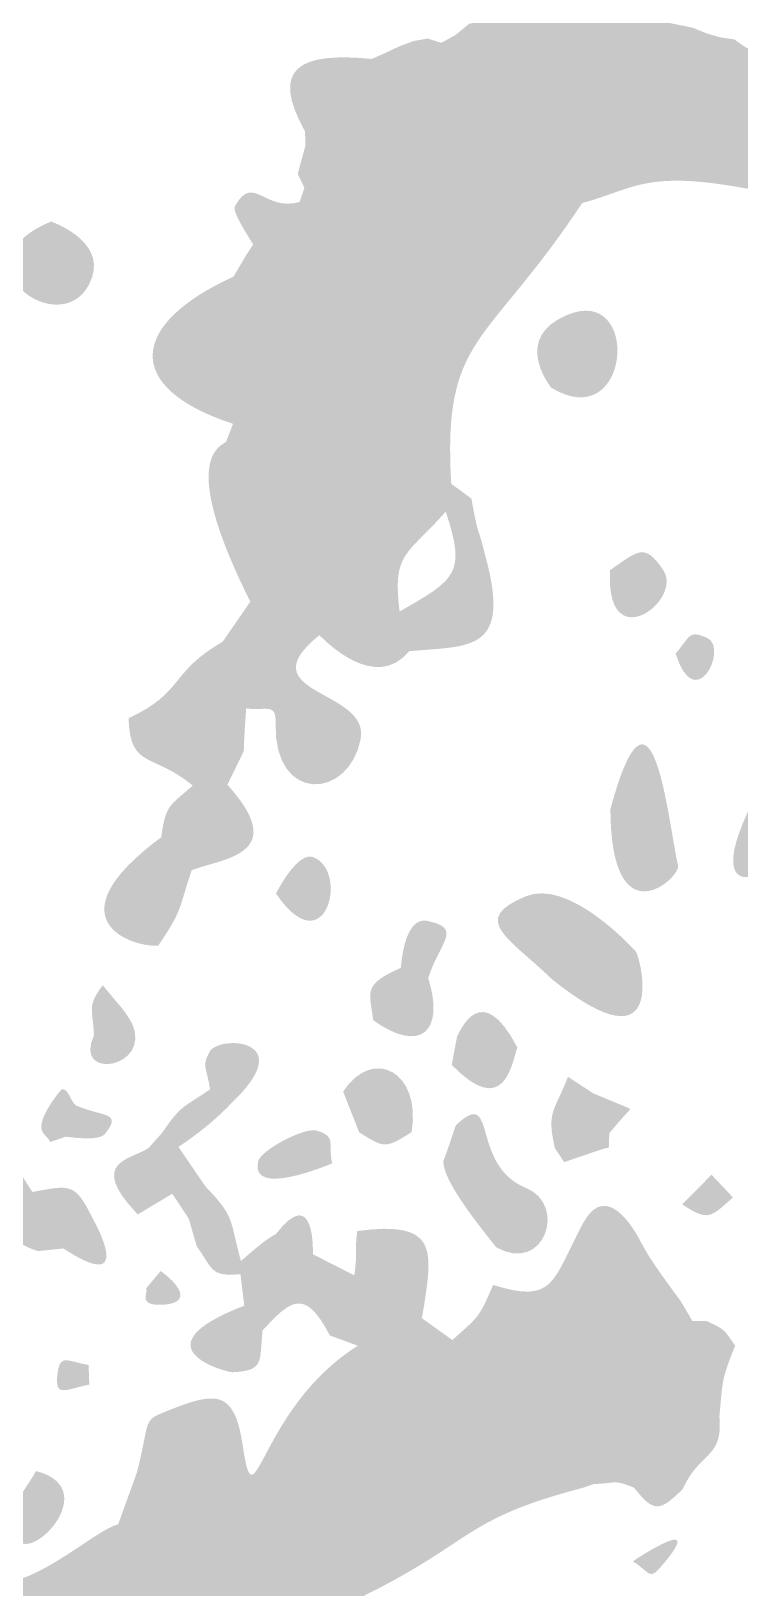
# Model space of a CAD drawing. Header units: millimetres. Extents: x 1296 to 1509, y 27 to 134.
# Drawn here: x 1486.34 to 1494.7, y 91.81 to 110.17 of the extents above; entities that cross this region are included whole.
import ezdxf

# ---------------------------------------------------------------- set-up
doc = ezdxf.new("R2010")
doc.units = ezdxf.units.MM

msp = doc.modelspace()

# ---------------------------------------------------------------- hatches: boundary and pattern name
at = {"true_color": 0x080808, "transparency": 33554687}
h = msp.add_hatch(color=18, dxfattribs=at)
edge = h.paths.add_edge_path(flags=0)
edge.add_spline(control_points=[(1491.026, 109.14), (1491.026, 109.14), (1490.602, 108.548), (1490.602, 108.548), (1490.138, 107.902), (1490.644, 107.455), (1489.863, 107.319), (1489.281, 107.219), (1489.297, 107.377), (1488.725, 107.277), (1488.725, 107.277), (1488.874, 107.53), (1488.874, 107.53), (1488.874, 107.53), (1488.957, 107.657), (1488.957, 107.657), (1488.708, 108.051), (1488.728, 108.085), (1488.749, 108.12), (1488.964, 108.49), (1489.087, 108.042), (1489.504, 108.157), (1489.504, 108.157), (1489.561, 108.323), (1489.561, 108.323), (1489.561, 108.323), (1489.483, 108.49), (1489.483, 108.49), (1489.483, 108.49), (1489.573, 108.823), (1489.573, 108.823), (1489.573, 108.823), (1489.569, 108.989), (1489.569, 108.989), (1489.151, 109.737), (1489.498, 109.93), (1490.355, 109.845), (1490.355, 109.845), (1490.519, 109.917), (1490.519, 109.917), (1490.519, 109.917), (1490.684, 109.995), (1490.684, 109.995), (1490.684, 109.995), (1490.848, 110.056), (1490.848, 110.056), (1490.848, 110.056), (1491.013, 110.086), (1491.013, 110.086), (1491.013, 110.086), (1491.177, 110.035), (1491.177, 110.035), (1491.177, 110.035), (1491.342, 110.126), (1491.342, 110.126), (1491.342, 110.126), (1491.506, 110.261), (1491.506, 110.261), (1491.506, 110.261), (1491.671, 110.287), (1491.671, 110.287), (1491.671, 110.287), (1491.835, 110.315), (1491.835, 110.315), (1491.835, 110.315), (1492, 110.345), (1492, 110.345), (1492, 110.345), (1492.164, 110.376), (1492.164, 110.376), (1492.164, 110.376), (1492.329, 110.381), (1492.329, 110.381), (1492.329, 110.381), (1492.987, 110.381), (1492.987, 110.381), (1492.987, 110.381), (1493.151, 110.389), (1493.151, 110.389), (1493.151, 110.389), (1493.316, 110.402), (1493.316, 110.402), (1493.316, 110.402), (1493.481, 110.386), (1493.481, 110.386), (1493.481, 110.386), (1493.645, 110.326), (1493.645, 110.326), (1493.645, 110.326), (1493.81, 110.28), (1493.81, 110.28), (1493.81, 110.28), (1493.974, 110.248), (1493.974, 110.248), (1493.974, 110.248), (1494.139, 110.214), (1494.139, 110.214), (1494.139, 110.214), (1494.303, 110.148), (1494.303, 110.148), (1494.303, 110.148), (1494.468, 110.099), (1494.468, 110.099), (1494.468, 110.099), (1494.632, 110.076), (1494.632, 110.076), (1494.632, 110.076), (1494.755, 109.989), (1494.755, 109.989), (1494.755, 109.989), (1494.961, 109.882), (1494.961, 109.882), (1494.961, 109.882), (1495.126, 109.787), (1495.126, 109.787), (1495.126, 109.787), (1495.29, 109.735), (1495.29, 109.735), (1495.29, 109.735), (1495.455, 109.693), (1495.455, 109.693), (1495.455, 109.693), (1495.619, 109.599), (1495.619, 109.599), (1495.619, 109.599), (1495.727, 109.489), (1495.727, 109.489), (1495.727, 109.489), (1495.948, 109.348), (1495.948, 109.348), (1495.948, 109.348), (1496.113, 109.278), (1496.113, 109.278), (1496.113, 109.278), (1496.268, 109.156), (1496.268, 109.156), (1496.268, 109.156), (1496.442, 109.076), (1496.442, 109.076), (1496.442, 109.076), (1496.544, 108.989), (1496.544, 108.989), (1496.544, 108.989), (1496.771, 108.828), (1496.771, 108.828), (1496.771, 108.828), (1496.935, 108.662), (1496.935, 108.662), (1496.935, 108.662), (1496.89, 108.426), (1496.89, 108.426), (1494.715, 108.989), (1494.722, 110.047), (1491.675, 109.806), (1491.615, 109.802), (1491.696, 109.65), (1491.013, 109.451), (1490.989, 109.444), (1491.013, 109.451), (1491.026, 109.14)], knot_values=[0, 0, 0, 0, 1, 1, 1, 2, 2, 2, 3, 3, 3, 4, 4, 4, 5, 5, 5, 6, 6, 6, 7, 7, 7, 8, 8, 8, 9, 9, 9, 10, 10, 10, 11, 11, 11, 12, 12, 12, 13, 13, 13, 14, 14, 14, 15, 15, 15, 16, 16, 16, 17, 17, 17, 18, 18, 18, 19, 19, 19, 20, 20, 20, 21, 21, 21, 22, 22, 22, 23, 23, 23, 24, 24, 24, 25, 25, 25, 26, 26, 26, 27, 27, 27, 28, 28, 28, 29, 29, 29, 30, 30, 30, 31, 31, 31, 32, 32, 32, 33, 33, 33, 34, 34, 34, 35, 35, 35, 36, 36, 36, 37, 37, 37, 38, 38, 38, 39, 39, 39, 40, 40, 40, 41, 41, 41, 42, 42, 42, 43, 43, 43, 44, 44, 44, 45, 45, 45, 46, 46, 46, 47, 47, 47, 48, 48, 48, 49, 49, 49, 50, 50, 50, 51, 51, 51, 52, 52, 52, 53, 53, 53, 53], degree=3, periodic=1)
h = msp.add_hatch(color=18, dxfattribs=at)
edge = h.paths.add_edge_path(flags=0)
edge.add_spline(control_points=[(1491.026, 109.14), (1491.013, 109.451), (1490.989, 109.444), (1491.013, 109.451), (1491.696, 109.65), (1491.615, 109.802), (1491.675, 109.806), (1494.722, 110.047), (1494.715, 108.989), (1496.89, 108.426), (1496.89, 108.426), (1497.393, 107.956), (1497.393, 107.956), (1497.432, 107.657), (1497.646, 107.462), (1497.681, 107.43), (1497.751, 107.277), (1497.75, 107.314), (1497.806, 107.158), (1497.841, 107.059), (1498.949, 107.374), (1498.262, 106.645), (1497.47, 106.666), (1497.389, 106.352), (1496.797, 106.859), (1496.797, 106.859), (1496.271, 107.078), (1496.271, 107.078), (1496.53, 107.37), (1496.452, 107.382), (1496.356, 107.743), (1496.593, 107.947), (1496.663, 107.991), (1496.442, 108.227), (1496.442, 108.227), (1496.277, 108.286), (1496.277, 108.286), (1495.996, 108.069), (1496.024, 108.028), (1495.656, 108.046), (1495.656, 108.046), (1495.102, 108.25), (1495.102, 108.25), (1493.6, 108.578), (1493.501, 108.323), (1492.838, 108.145), (1492.838, 108.145), (1492.648, 108.323), (1492.648, 108.323), (1492.648, 108.323), (1492.73, 108.49), (1492.73, 108.49), (1494.068, 109.136), (1492.309, 109.538), (1491.026, 109.14)], knot_values=[0, 0, 0, 0, 1, 1, 1, 2, 2, 2, 3, 3, 3, 4, 4, 4, 5, 5, 5, 6, 6, 6, 7, 7, 7, 8, 8, 8, 9, 9, 9, 10, 10, 10, 11, 11, 11, 12, 12, 12, 13, 13, 13, 14, 14, 14, 15, 15, 15, 16, 16, 16, 17, 17, 17, 18, 18, 18, 18], degree=3, periodic=1)
h = msp.add_hatch(color=18, dxfattribs=at)
edge = h.paths.add_edge_path(flags=0)
edge.add_spline(control_points=[(1491.026, 109.14), (1492.309, 109.538), (1494.068, 109.136), (1492.73, 108.49), (1492.73, 108.49), (1492.648, 108.323), (1492.648, 108.323), (1492.648, 108.323), (1492.838, 108.145), (1492.838, 108.145), (1491.705, 106.432), (1491.191, 106.597), (1491.293, 104.833), (1491.293, 104.833), (1491.229, 104.505), (1491.229, 104.505), (1490.77, 103.984), (1490.597, 104.03), (1490.684, 103.327), (1490.684, 103.327), (1490.798, 102.859), (1490.798, 102.859), (1490.396, 102.369), (1489.799, 102.986), (1489.739, 103.048), (1489.739, 103.048), (1489.549, 103.826), (1489.549, 103.826), (1489.478, 104.742), (1489.303, 104.824), (1489.936, 105.498), (1490.059, 105.674), (1490.039, 105.662), (1490.164, 105.823), (1490.975, 106.865), (1489.712, 105.6), (1488.719, 105.541), (1487.424, 105.964), (1487.485, 106.712), (1488.725, 107.277), (1489.297, 107.377), (1489.281, 107.219), (1489.863, 107.319), (1490.644, 107.455), (1490.138, 107.902), (1490.602, 108.548), (1490.602, 108.548), (1491.026, 109.14), (1491.026, 109.14)], knot_values=[0, 0, 0, 0, 1, 1, 1, 2, 2, 2, 3, 3, 3, 4, 4, 4, 5, 5, 5, 6, 6, 6, 7, 7, 7, 8, 8, 8, 9, 9, 9, 10, 10, 10, 11, 11, 11, 12, 12, 12, 13, 13, 13, 14, 14, 14, 15, 15, 15, 16, 16, 16, 16], degree=3, periodic=1)
h = msp.add_hatch(color=18, dxfattribs=at)
edge = h.paths.add_edge_path(flags=0)
edge.add_spline(control_points=[(1486.573, 107.927), (1486.637, 107.903), (1487.274, 107.664), (1487.019, 107.181), (1486.666, 106.509), (1485.404, 107.449), (1486.573, 107.927)], knot_values=[0, 0, 0, 0, 1, 1, 1, 2, 2, 2, 2], degree=3, periodic=1)
h = msp.add_hatch(color=18, dxfattribs=at)
edge = h.paths.add_edge_path(flags=0)
edge.add_spline(control_points=[(1492.472, 105.968), (1492.43, 106.024), (1492.03, 106.559), (1492.658, 106.824), (1493.541, 107.196), (1493.413, 105.389), (1492.472, 105.968)], knot_values=[0, 0, 0, 0, 1, 1, 1, 2, 2, 2, 2], degree=3, periodic=1)
h = msp.add_hatch(color=18, dxfattribs=at)
edge = h.paths.add_edge_path(flags=0)
edge.add_spline(control_points=[(1488.719, 105.541), (1489.712, 105.6), (1490.975, 106.865), (1490.164, 105.823), (1490.039, 105.662), (1490.059, 105.674), (1489.936, 105.498), (1489.303, 104.824), (1489.478, 104.742), (1489.549, 103.826), (1489.449, 103.747), (1489.456, 103.76), (1488.923, 103.443), (1488.127, 105.033), (1488.505, 105.25), (1488.636, 105.326), (1488.636, 105.326), (1488.719, 105.541), (1488.719, 105.541)], knot_values=[0, 0, 0, 0, 1, 1, 1, 2, 2, 2, 3, 3, 3, 4, 4, 4, 5, 5, 5, 6, 6, 6, 6], degree=3, periodic=1)
h = msp.add_hatch(color=18, dxfattribs=at)
edge = h.paths.add_edge_path(flags=0)
edge.add_spline(control_points=[(1491.293, 104.833), (1491.293, 104.833), (1491.531, 104.66), (1491.531, 104.66), (1491.531, 104.66), (1491.562, 104.493), (1491.562, 104.493), (1491.562, 104.493), (1491.597, 104.326), (1491.597, 104.326), (1491.597, 104.326), (1491.65, 104.16), (1491.65, 104.16), (1491.65, 104.16), (1491.693, 103.993), (1491.693, 103.993), (1492.011, 102.842), (1491.516, 102.923), (1490.798, 102.859), (1490.798, 102.859), (1490.684, 103.327), (1490.684, 103.327), (1491.356, 103.711), (1491.468, 103.777), (1491.229, 104.505), (1491.229, 104.505), (1491.293, 104.833), (1491.293, 104.833)], knot_values=[0, 0, 0, 0, 1, 1, 1, 2, 2, 2, 3, 3, 3, 4, 4, 4, 5, 5, 5, 6, 6, 6, 7, 7, 7, 8, 8, 8, 9, 9, 9, 9], degree=3, periodic=1)
h = msp.add_hatch(color=18, dxfattribs=at)
edge = h.paths.add_edge_path(flags=0)
edge.add_spline(control_points=[(1493.168, 103.816), (1493.495, 104.039), (1493.572, 104.146), (1493.793, 103.818), (1494.038, 103.454), (1493.103, 102.768), (1493.168, 103.816)], knot_values=[0, 0, 0, 0, 1, 1, 1, 2, 2, 2, 2], degree=3, periodic=1)
h = msp.add_hatch(color=18, dxfattribs=at)
edge = h.paths.add_edge_path(flags=0)
edge.add_spline(control_points=[(1489.549, 103.826), (1489.549, 103.826), (1489.739, 103.048), (1489.739, 103.048), (1488.867, 102.347), (1490.339, 102.412), (1490.225, 101.821), (1490.086, 101.105), (1489.2, 101.06), (1489.222, 101.999), (1489.228, 102.253), (1489.129, 102.154), (1488.874, 102.183), (1488.874, 102.183), (1488.739, 102.171), (1488.739, 102.171), (1488.729, 102.235), (1488.658, 102.667), (1488.598, 102.972), (1488.598, 102.972), (1488.923, 103.443), (1488.923, 103.443), (1489.456, 103.76), (1489.449, 103.747), (1489.549, 103.826)], knot_values=[0, 0, 0, 0, 1, 1, 1, 2, 2, 2, 3, 3, 3, 4, 4, 4, 5, 5, 5, 6, 6, 6, 7, 7, 7, 8, 8, 8, 8], degree=3, periodic=1)
h = msp.add_hatch(color=18, dxfattribs=at)
edge = h.paths.add_edge_path(flags=0)
edge.add_spline(control_points=[(1493.94, 102.831), (1494.111, 103.024), (1494.089, 103.118), (1494.314, 103.014), (1494.568, 102.896), (1494.172, 102.086), (1493.94, 102.831)], knot_values=[0, 0, 0, 0, 1, 1, 1, 2, 2, 2, 2], degree=3, periodic=1)
h = msp.add_hatch(color=18, dxfattribs=at)
edge = h.paths.add_edge_path(flags=0)
edge.add_spline(control_points=[(1488.598, 102.972), (1488.658, 102.667), (1488.729, 102.235), (1488.739, 102.171), (1488.739, 102.171), (1488.538, 102.014), (1488.538, 102.014), (1488.239, 101.725), (1488.358, 101.697), (1488.39, 101.295), (1488.39, 101.295), (1488.244, 101.274), (1488.244, 101.274), (1487.773, 101.664), (1487.504, 101.466), (1487.487, 102.067), (1488.153, 102.381), (1487.96, 102.6), (1488.598, 102.972)], knot_values=[0, 0, 0, 0, 1, 1, 1, 2, 2, 2, 3, 3, 3, 4, 4, 4, 5, 5, 5, 6, 6, 6, 6], degree=3, periodic=1)
h = msp.add_hatch(color=18, dxfattribs=at)
edge = h.paths.add_edge_path(flags=0)
edge.add_spline(control_points=[(1493.171, 100.996), (1493.669, 102.837), (1493.851, 100.837), (1493.969, 100.329), (1494.002, 100.189), (1493.178, 99.438), (1493.171, 100.996)], knot_values=[0, 0, 0, 0, 1, 1, 1, 2, 2, 2, 2], degree=3, periodic=1)
h = msp.add_hatch(color=18, dxfattribs=at)
edge = h.paths.add_edge_path(flags=0)
edge.add_spline(control_points=[(1488.739, 102.171), (1488.739, 102.171), (1488.874, 102.183), (1488.874, 102.183), (1488.84, 101.709), (1488.852, 101.713), (1488.843, 101.673), (1488.843, 101.673), (1488.538, 102.014), (1488.538, 102.014), (1488.538, 102.014), (1488.739, 102.171), (1488.739, 102.171)], knot_values=[0, 0, 0, 0, 1, 1, 1, 2, 2, 2, 3, 3, 3, 4, 4, 4, 4], degree=3, periodic=1)
h = msp.add_hatch(color=18, dxfattribs=at)
edge = h.paths.add_edge_path(flags=0)
edge.add_spline(control_points=[(1488.538, 102.014), (1488.538, 102.014), (1488.843, 101.673), (1488.843, 101.673), (1488.843, 101.673), (1488.653, 101.283), (1488.653, 101.283), (1488.653, 101.283), (1488.39, 101.295), (1488.39, 101.295), (1488.358, 101.697), (1488.239, 101.725), (1488.538, 102.014)], knot_values=[0, 0, 0, 0, 1, 1, 1, 2, 2, 2, 3, 3, 3, 4, 4, 4, 4], degree=3, periodic=1)
h = msp.add_hatch(color=18, dxfattribs=at)
edge = h.paths.add_edge_path(flags=0)
edge.add_spline(control_points=[(1495.828, 101.981), (1495.61, 101.708), (1495.62, 101.647), (1495.52, 101.684), (1494.525, 102.06), (1495.794, 101.983), (1495.828, 101.981)], knot_values=[0, 0, 0, 0, 1, 1, 1, 2, 2, 2, 2], degree=3, periodic=1)
h = msp.add_hatch(color=18, dxfattribs=at)
edge = h.paths.add_edge_path(flags=0)
edge.add_spline(control_points=[(1485.73, 101.622), (1486.466, 100.775), (1485.426, 100.899), (1485.301, 101.178), (1485.109, 101.606), (1485.681, 101.62), (1485.73, 101.622)], knot_values=[0, 0, 0, 0, 1, 1, 1, 2, 2, 2, 2], degree=3, periodic=1)
h = msp.add_hatch(color=18, dxfattribs=at)
edge = h.paths.add_edge_path(flags=0)
edge.add_spline(control_points=[(1488.244, 101.274), (1488.244, 101.274), (1488.39, 101.295), (1488.39, 101.295), (1488.39, 101.295), (1488.653, 101.283), (1488.653, 101.283), (1489.422, 100.436), (1488.546, 100.411), (1488.231, 100.273), (1487.984, 100.422), (1488.005, 100.408), (1487.872, 100.664), (1487.927, 101.047), (1487.956, 101.019), (1488.244, 101.274)], knot_values=[0, 0, 0, 0, 1, 1, 1, 2, 2, 2, 3, 3, 3, 4, 4, 4, 5, 5, 5, 5], degree=3, periodic=1)
h = msp.add_hatch(color=18, dxfattribs=at)
edge = h.paths.add_edge_path(flags=0)
edge.add_spline(control_points=[(1495.374, 101.098), (1495.399, 101.037), (1495.946, 100.48), (1494.81, 100.197), (1494.748, 100.182), (1494.415, 100.161), (1494.807, 100.996), (1495.057, 100.726), (1495.09, 100.869), (1495.374, 101.098)], knot_values=[0, 0, 0, 0, 1, 1, 1, 2, 2, 2, 3, 3, 3, 3], degree=3, periodic=1)
h = msp.add_hatch(color=18, dxfattribs=at)
edge = h.paths.add_edge_path(flags=0)
edge.add_spline(control_points=[(1487.872, 100.664), (1488.005, 100.408), (1487.984, 100.422), (1488.231, 100.273), (1488.073, 99.805), (1488.127, 99.812), (1487.837, 99.385), (1487.529, 99.363), (1486.555, 99.69), (1487.872, 100.664)], knot_values=[0, 0, 0, 0, 1, 1, 1, 2, 2, 2, 3, 3, 3, 3], degree=3, periodic=1)
h = msp.add_hatch(color=18, dxfattribs=at)
edge = h.paths.add_edge_path(flags=0)
edge.add_spline(control_points=[(1489.226, 100), (1489.249, 100.043), (1489.483, 100.498), (1489.666, 100.429), (1490.093, 100.267), (1489.811, 99.14), (1489.226, 100)], knot_values=[0, 0, 0, 0, 1, 1, 1, 2, 2, 2, 2], degree=3, periodic=1)
h = msp.add_hatch(color=18, dxfattribs=at)
edge = h.paths.add_edge_path(flags=0)
edge.add_spline(control_points=[(1492.484, 98.987), (1491.968, 99.485), (1491.51, 99.691), (1492.172, 99.967), (1492.671, 100.174), (1493.389, 99.405), (1493.468, 99.32), (1493.525, 99.259), (1493.88, 97.869), (1492.484, 98.987)], knot_values=[0, 0, 0, 0, 1, 1, 1, 2, 2, 2, 3, 3, 3, 3], degree=3, periodic=1)
h = msp.add_hatch(color=18, dxfattribs=at)
edge = h.paths.add_edge_path(flags=0)
edge.add_spline(control_points=[(1490.698, 99.123), (1490.754, 99.731), (1490.967, 99.686), (1491.016, 99.676), (1491.433, 99.588), (1491.158, 99.43), (1491.022, 99.004), (1491.022, 99.004), (1490.698, 99.123), (1490.698, 99.123)], knot_values=[0, 0, 0, 0, 1, 1, 1, 2, 2, 2, 3, 3, 3, 3], degree=3, periodic=1)
h = msp.add_hatch(color=18, dxfattribs=at)
edge = h.paths.add_edge_path(flags=0)
edge.add_spline(control_points=[(1490.698, 99.123), (1490.698, 99.123), (1491.022, 99.004), (1491.022, 99.004), (1491.223, 98.355), (1490.921, 98.114), (1490.373, 98.505), (1490.337, 98.828), (1490.231, 98.919), (1490.698, 99.123)], knot_values=[0, 0, 0, 0, 1, 1, 1, 2, 2, 2, 3, 3, 3, 3], degree=3, periodic=1)
h = msp.add_hatch(color=18, dxfattribs=at)
edge = h.paths.add_edge_path(flags=0)
edge.add_spline(control_points=[(1491.363, 98.317), (1491.4, 98.376), (1491.647, 99.003), (1492.073, 98.185), (1492.003, 97.966), (1491.911, 97.348), (1491.299, 97.979), (1491.299, 97.979), (1491.363, 98.317), (1491.363, 98.317)], knot_values=[0, 0, 0, 0, 1, 1, 1, 2, 2, 2, 3, 3, 3, 3], degree=3, periodic=1)
h = msp.add_hatch(color=18, dxfattribs=at)
edge = h.paths.add_edge_path(flags=0)
edge.add_spline(control_points=[(1487.182, 98.918), (1487.433, 98.613), (1487.423, 98.646), (1487.528, 98.469), (1487.269, 98.415), (1487.289, 98.459), (1487.078, 98.325), (1487.069, 98.644), (1486.988, 98.657), (1487.182, 98.918)], knot_values=[0, 0, 0, 0, 1, 1, 1, 2, 2, 2, 3, 3, 3, 3], degree=3, periodic=1)
h = msp.add_hatch(color=18, dxfattribs=at)
edge = h.paths.add_edge_path(flags=0)
edge.add_spline(control_points=[(1487.528, 98.469), (1487.768, 97.938), (1486.827, 97.785), (1487.078, 98.325), (1487.289, 98.459), (1487.269, 98.415), (1487.528, 98.469)], knot_values=[0, 0, 0, 0, 1, 1, 1, 2, 2, 2, 2], degree=3, periodic=1)
h = msp.add_hatch(color=18, dxfattribs=at)
edge = h.paths.add_edge_path(flags=0)
edge.add_spline(control_points=[(1488.449, 97.69), (1488.406, 97.964), (1488.345, 97.961), (1488.445, 98.136), (1488.554, 98.329), (1489.51, 98.297), (1488.707, 97.534), (1488.707, 97.534), (1488.449, 97.69), (1488.449, 97.69)], knot_values=[0, 0, 0, 0, 1, 1, 1, 2, 2, 2, 3, 3, 3, 3], degree=3, periodic=1)
h = msp.add_hatch(color=18, dxfattribs=at)
edge = h.paths.add_edge_path(flags=0)
edge.add_spline(control_points=[(1490.018, 97.665), (1490.378, 98.206), (1490.945, 97.887), (1490.826, 97.186), (1490.512, 96.985), (1490.501, 97.001), (1490.207, 97.183), (1490.207, 97.183), (1490.018, 97.665), (1490.018, 97.665)], knot_values=[0, 0, 0, 0, 1, 1, 1, 2, 2, 2, 3, 3, 3, 3], degree=3, periodic=1)
h = msp.add_hatch(color=18, dxfattribs=at)
edge = h.paths.add_edge_path(flags=0)
edge.add_spline(control_points=[(1486.902, 97.486), (1486.735, 97.162), (1486.764, 97.154), (1486.744, 97.131), (1486.744, 97.131), (1486.563, 97.069), (1486.563, 97.069), (1486.541, 97.119), (1486.488, 97.15), (1486.466, 97.201), (1486.405, 97.344), (1486.691, 97.695), (1486.705, 97.694), (1486.799, 97.686), (1486.807, 97.494), (1486.902, 97.486)], knot_values=[0, 0, 0, 0, 1, 1, 1, 2, 2, 2, 3, 3, 3, 4, 4, 4, 5, 5, 5, 5], degree=3, periodic=1)
h = msp.add_hatch(color=18, dxfattribs=at)
edge = h.paths.add_edge_path(flags=0)
edge.add_spline(control_points=[(1491.199, 96.837), (1491.347, 97.244), (1491.332, 97.252), (1491.359, 97.277), (1491.843, 97.724), (1491.514, 96.794), (1492.176, 96.527), (1492.665, 96.329), (1492.395, 95.507), (1491.826, 95.826), (1491.23, 96.559), (1491.21, 96.743), (1491.199, 96.837)], knot_values=[0, 0, 0, 0, 1, 1, 1, 2, 2, 2, 3, 3, 3, 4, 4, 4, 4], degree=3, periodic=1)
h = msp.add_hatch(color=18, dxfattribs=at)
edge = h.paths.add_edge_path(flags=0)
edge.add_spline(control_points=[(1492.67, 97.838), (1492.67, 97.838), (1492.969, 97.643), (1492.969, 97.643), (1493.114, 97.422), (1493.131, 97.444), (1493.158, 97.172), (1493.158, 97.172), (1493.152, 97), (1493.152, 97), (1493.094, 96.996), (1493.098, 96.991), (1492.626, 96.832), (1492.626, 96.832), (1492.515, 96.999), (1492.515, 96.999), (1492.417, 97.439), (1492.509, 97.418), (1492.67, 97.838)], knot_values=[0, 0, 0, 0, 1, 1, 1, 2, 2, 2, 3, 3, 3, 4, 4, 4, 5, 5, 5, 6, 6, 6, 6], degree=3, periodic=1)
h = msp.add_hatch(color=18, dxfattribs=at)
edge = h.paths.add_edge_path(flags=0)
edge.add_spline(control_points=[(1488.449, 97.69), (1488.449, 97.69), (1488.707, 97.534), (1488.707, 97.534), (1488.425, 97.236), (1488.13, 97.048), (1488.075, 97.012), (1488.075, 97.012), (1487.882, 97.176), (1487.882, 97.176), (1488.107, 97.507), (1488.123, 97.468), (1488.449, 97.69)], knot_values=[0, 0, 0, 0, 1, 1, 1, 2, 2, 2, 3, 3, 3, 4, 4, 4, 4], degree=3, periodic=1)
h = msp.add_hatch(color=18, dxfattribs=at)
edge = h.paths.add_edge_path(flags=0)
edge.add_spline(control_points=[(1492.969, 97.643), (1492.969, 97.643), (1493.399, 97.464), (1493.399, 97.464), (1493.404, 97.434), (1493.399, 97.464), (1493.158, 97.172), (1493.131, 97.444), (1493.114, 97.422), (1492.969, 97.643)], knot_values=[0, 0, 0, 0, 1, 1, 1, 2, 2, 2, 3, 3, 3, 3], degree=3, periodic=1)
h = msp.add_hatch(color=18, dxfattribs=at)
edge = h.paths.add_edge_path(flags=0)
edge.add_spline(control_points=[(1486.902, 97.486), (1487.195, 97.367), (1487.408, 97.419), (1487.216, 97.174), (1487.193, 97.143), (1487.143, 97.08), (1486.744, 97.131), (1486.764, 97.154), (1486.735, 97.162), (1486.902, 97.486)], knot_values=[0, 0, 0, 0, 1, 1, 1, 2, 2, 2, 3, 3, 3, 3], degree=3, periodic=1)
h = msp.add_hatch(color=18, dxfattribs=at)
edge = h.paths.add_edge_path(flags=0)
edge.add_spline(control_points=[(1487.882, 97.176), (1487.882, 97.176), (1488.075, 97.012), (1488.075, 97.012), (1488.075, 97.012), (1488.392, 96.547), (1488.392, 96.547), (1488.392, 96.547), (1488.198, 96.162), (1488.198, 96.162), (1488.198, 96.162), (1488.003, 96.459), (1488.003, 96.459), (1487.804, 96.719), (1487.762, 96.677), (1487.723, 96.999), (1487.723, 96.999), (1487.882, 97.176), (1487.882, 97.176)], knot_values=[0, 0, 0, 0, 1, 1, 1, 2, 2, 2, 3, 3, 3, 4, 4, 4, 5, 5, 5, 6, 6, 6, 6], degree=3, periodic=1)
h = msp.add_hatch(color=18, dxfattribs=at)
edge = h.paths.add_edge_path(flags=0)
edge.add_spline(control_points=[(1489.889, 96.817), (1489.824, 96.79), (1488.918, 96.41), (1489.015, 96.839), (1489.046, 96.975), (1489.564, 97.245), (1489.704, 97.204), (1489.946, 97.133), (1489.834, 97.06), (1489.889, 96.817)], knot_values=[0, 0, 0, 0, 1, 1, 1, 2, 2, 2, 3, 3, 3, 3], degree=3, periodic=1)
h = msp.add_hatch(color=18, dxfattribs=at)
edge = h.paths.add_edge_path(flags=0)
edge.add_spline(control_points=[(1487.723, 96.999), (1487.762, 96.677), (1487.804, 96.719), (1488.003, 96.459), (1488.003, 96.459), (1487.595, 96.214), (1487.595, 96.214), (1486.992, 96.848), (1487.522, 96.857), (1487.723, 96.999)], knot_values=[0, 0, 0, 0, 1, 1, 1, 2, 2, 2, 3, 3, 3, 3], degree=3, periodic=1)
h = msp.add_hatch(color=18, dxfattribs=at)
edge = h.paths.add_edge_path(flags=0)
edge.add_spline(control_points=[(1493.546, 95.859), (1493.497, 95.761), (1493.332, 95.764), (1493.283, 95.667), (1493.135, 95.369), (1493.643, 94.684), (1492.83, 92.985), (1491.434, 92.619), (1491.567, 92.363), (1490.277, 91.723), (1490.243, 91.69), (1490.042, 91.489), (1489.895, 91.266), (1488.737, 90.268), (1488.877, 90.133), (1487.654, 89.248), (1487.654, 89.248), (1486.883, 89.064), (1486.883, 89.064), (1486.881, 89.063), (1486.883, 89.064), (1485.895, 88.364), (1485.895, 88.364), (1485.82, 88.144), (1485.82, 88.144), (1485.82, 88.144), (1485.857, 87.719), (1485.857, 87.719), (1485.782, 87.691), (1485.82, 87.655), (1484.934, 87.327), (1484.934, 87.327), (1484.767, 87.39), (1484.767, 87.39), (1484.444, 87.936), (1485.131, 87.78), (1485.296, 88.163), (1485.321, 88.221), (1485.526, 88.584), (1485.546, 88.62), (1485.546, 88.62), (1485.428, 88.768), (1485.428, 88.768), (1484.658, 88.528), (1484.554, 88.47), (1484.483, 88.432), (1484.441, 88.408), (1484.313, 88.338), (1483.919, 88.203), (1483.919, 88.203), (1483.461, 88.074), (1483.461, 88.074), (1482.978, 88.017), (1483.024, 87.968), (1482.608, 87.703), (1481.723, 87.142), (1481.559, 88.034), (1480.634, 87.558), (1479.509, 87.19), (1479.453, 87.485), (1478.332, 87.05), (1478.149, 87.043), (1477.149, 87.005), (1476.133, 86.401), (1476.117, 86.37), (1476.132, 86.39), (1475.878, 86.167), (1475.878, 86.167), (1475.548, 86.176), (1475.548, 86.176), (1475.548, 86.176), (1475.38, 86.331), (1475.38, 86.331), (1475.448, 86.937), (1475.563, 86.867), (1475.867, 87.383), (1475.867, 87.383), (1476.057, 87.476), (1476.057, 87.476), (1476.057, 87.476), (1476.134, 87.719), (1476.134, 87.719), (1476.288, 87.981), (1476.244, 88.016), (1476.541, 88.105), (1477.105, 88.274), (1476.749, 88.87), (1477.315, 88.8), (1477.315, 88.8), (1477.53, 88.178), (1477.53, 88.178), (1477.166, 87.802), (1476.811, 87.72), (1477.204, 87.547), (1477.363, 87.478), (1477.353, 87.551), (1477.851, 87.833), (1478.392, 88.112), (1478.422, 88.031), (1478.831, 88.513), (1479.198, 88.946), (1479.453, 88.216), (1481.103, 89.079), (1481.455, 89.263), (1481.167, 89.94), (1482.787, 89.837), (1483.539, 89.693), (1483.516, 89.853), (1484.1, 90.343), (1484.1, 90.343), (1484.51, 90.776), (1484.51, 90.776), (1484.884, 91.098), (1484.823, 91.13), (1484.821, 91.62), (1485.248, 91.89), (1485.242, 91.924), (1485.75, 91.85), (1486.352, 91.762), (1487.057, 92.479), (1487.365, 92.56), (1487.541, 92.474), (1487.512, 92.311), (1488.052, 92.501), (1488.597, 92.694), (1488.002, 92.757), (1487.585, 93.17), (1487.733, 93.739), (1487.655, 93.778), (1487.873, 93.868), (1488.504, 94.127), (1488.734, 94.178), (1488.836, 93.476), (1488.978, 92.498), (1489.017, 93.925), (1490.191, 94.666), (1490.254, 94.633), (1490.519, 94.494), (1491.013, 94.33), (1491.013, 94.33), (1491.174, 94.676), (1491.174, 94.676), (1491.174, 94.676), (1491.307, 94.733), (1491.307, 94.733), (1491.611, 95.009), (1491.615, 94.98), (1491.788, 95.383), (1492.519, 95.152), (1492.486, 95.434), (1492.847, 96.109), (1493.149, 96.673), (1493.52, 95.913), (1493.546, 95.859)], knot_values=[0, 0, 0, 0, 1, 1, 1, 2, 2, 2, 3, 3, 3, 4, 4, 4, 5, 5, 5, 6, 6, 6, 7, 7, 7, 8, 8, 8, 9, 9, 9, 10, 10, 10, 11, 11, 11, 12, 12, 12, 13, 13, 13, 14, 14, 14, 15, 15, 15, 16, 16, 16, 17, 17, 17, 18, 18, 18, 19, 19, 19, 20, 20, 20, 21, 21, 21, 22, 22, 22, 23, 23, 23, 24, 24, 24, 25, 25, 25, 26, 26, 26, 27, 27, 27, 28, 28, 28, 29, 29, 29, 30, 30, 30, 31, 31, 31, 32, 32, 32, 33, 33, 33, 34, 34, 34, 35, 35, 35, 36, 36, 36, 37, 37, 37, 38, 38, 38, 39, 39, 39, 40, 40, 40, 41, 41, 41, 42, 42, 42, 43, 43, 43, 44, 44, 44, 45, 45, 45, 46, 46, 46, 47, 47, 47, 48, 48, 48, 49, 49, 49, 50, 50, 50, 51, 51, 51, 51], degree=3, periodic=1)
h = msp.add_hatch(color=18, dxfattribs=at)
edge = h.paths.add_edge_path(flags=0)
edge.add_spline(control_points=[(1486.233, 96.665), (1486.233, 96.665), (1486.353, 96.479), (1486.353, 96.479), (1486.353, 96.479), (1486.416, 95.782), (1486.416, 95.782), (1485.978, 95.93), (1486.113, 96.059), (1485.913, 96.49), (1485.913, 96.49), (1486.233, 96.665), (1486.233, 96.665)], knot_values=[0, 0, 0, 0, 1, 1, 1, 2, 2, 2, 3, 3, 3, 4, 4, 4, 4], degree=3, periodic=1)
h = msp.add_hatch(color=18, dxfattribs=at)
edge = h.paths.add_edge_path(flags=0)
edge.add_spline(control_points=[(1494.364, 96.683), (1494.364, 96.683), (1494.617, 96.415), (1494.617, 96.415), (1494.347, 96.175), (1494.325, 96.132), (1494.019, 96.333), (1494.019, 96.333), (1494.364, 96.683), (1494.364, 96.683)], knot_values=[0, 0, 0, 0, 1, 1, 1, 2, 2, 2, 3, 3, 3, 3], degree=3, periodic=1)
h = msp.add_hatch(color=18, dxfattribs=at)
edge = h.paths.add_edge_path(flags=0)
edge.add_spline(control_points=[(1486.353, 96.479), (1486.804, 96.564), (1486.857, 96.587), (1487.064, 96.166), (1486.763, 96.148), (1486.753, 96.121), (1486.718, 95.813), (1486.718, 95.813), (1486.416, 95.782), (1486.416, 95.782), (1486.416, 95.782), (1486.353, 96.479), (1486.353, 96.479)], knot_values=[0, 0, 0, 0, 1, 1, 1, 2, 2, 2, 3, 3, 3, 4, 4, 4, 4], degree=3, periodic=1)
h = msp.add_hatch(color=18, dxfattribs=at)
edge = h.paths.add_edge_path(flags=0)
edge.add_spline(control_points=[(1488.392, 96.547), (1488.751, 96.175), (1488.675, 96.158), (1488.813, 95.664), (1488.813, 95.664), (1488.807, 95.51), (1488.807, 95.51), (1488.453, 95.48), (1488.49, 95.558), (1488.291, 95.84), (1488.291, 95.84), (1488.198, 96.162), (1488.198, 96.162), (1488.198, 96.162), (1488.392, 96.547), (1488.392, 96.547)], knot_values=[0, 0, 0, 0, 1, 1, 1, 2, 2, 2, 3, 3, 3, 4, 4, 4, 5, 5, 5, 5], degree=3, periodic=1)
h = msp.add_hatch(color=18, dxfattribs=at)
edge = h.paths.add_edge_path(flags=0)
edge.add_spline(control_points=[(1489.23, 95.99), (1489.685, 96.572), (1489.662, 95.785), (1489.661, 95.745), (1489.377, 95.706), (1489.369, 95.733), (1489.23, 95.99)], knot_values=[0, 0, 0, 0, 1, 1, 1, 2, 2, 2, 2], degree=3, periodic=1)
h = msp.add_hatch(color=18, dxfattribs=at)
edge = h.paths.add_edge_path(flags=0)
edge.add_spline(control_points=[(1487.064, 96.166), (1487.084, 96.132), (1487.583, 95.245), (1486.718, 95.813), (1486.753, 96.121), (1486.763, 96.148), (1487.064, 96.166)], knot_values=[0, 0, 0, 0, 1, 1, 1, 2, 2, 2, 2], degree=3, periodic=1)
h = msp.add_hatch(color=18, dxfattribs=at)
edge = h.paths.add_edge_path(flags=0)
edge.add_spline(control_points=[(1490.184, 96.018), (1491.12, 96.149), (1491.072, 95.801), (1490.977, 95.163), (1490.479, 94.805), (1490.322, 94.902), (1490.15, 95.496), (1490.191, 95.78), (1490.151, 95.749), (1490.184, 96.018)], knot_values=[0, 0, 0, 0, 1, 1, 1, 2, 2, 2, 3, 3, 3, 3], degree=3, periodic=1)
h = msp.add_hatch(color=18, dxfattribs=at)
edge = h.paths.add_edge_path(flags=0)
edge.add_spline(control_points=[(1489.23, 95.99), (1489.369, 95.733), (1489.377, 95.706), (1489.661, 95.745), (1489.661, 95.745), (1490.15, 95.496), (1490.15, 95.496), (1490.322, 94.902), (1490.479, 94.805), (1490.977, 95.163), (1490.977, 95.163), (1490.947, 94.991), (1490.947, 94.991), (1491.004, 94.778), (1490.988, 94.78), (1491.174, 94.676), (1491.174, 94.676), (1491.013, 94.33), (1491.013, 94.33), (1490.519, 94.494), (1490.254, 94.633), (1490.191, 94.666), (1490.191, 94.666), (1489.861, 94.787), (1489.861, 94.787), (1489.56, 95.371), (1489.386, 95.186), (1489.067, 94.845), (1489.067, 94.845), (1488.852, 95.138), (1488.852, 95.138), (1488.852, 95.138), (1488.807, 95.51), (1488.807, 95.51), (1488.807, 95.51), (1488.813, 95.664), (1488.813, 95.664), (1489.192, 96.002), (1489.204, 95.957), (1489.23, 95.99)], knot_values=[0, 0, 0, 0, 1, 1, 1, 2, 2, 2, 3, 3, 3, 4, 4, 4, 5, 5, 5, 6, 6, 6, 7, 7, 7, 8, 8, 8, 9, 9, 9, 10, 10, 10, 11, 11, 11, 12, 12, 12, 13, 13, 13, 13], degree=3, periodic=1)
h = msp.add_hatch(color=18, dxfattribs=at)
edge = h.paths.add_edge_path(flags=0)
edge.add_spline(control_points=[(1493.546, 95.859), (1493.586, 95.808), (1493.538, 95.815), (1494, 95.193), (1494, 95.193), (1494.138, 94.958), (1494.138, 94.958), (1494.138, 94.958), (1494.3, 94.959), (1494.3, 94.959), (1493.947, 94.438), (1494.113, 94.402), (1494.015, 93.76), (1493.668, 93.42), (1493.704, 93.425), (1493.45, 92.991), (1493.204, 93.096), (1493.22, 93.039), (1492.978, 93.034), (1492.978, 93.034), (1492.83, 92.985), (1492.83, 92.985), (1493.643, 94.684), (1493.135, 95.369), (1493.283, 95.667), (1493.332, 95.764), (1493.497, 95.761), (1493.546, 95.859)], knot_values=[0, 0, 0, 0, 1, 1, 1, 2, 2, 2, 3, 3, 3, 4, 4, 4, 5, 5, 5, 6, 6, 6, 7, 7, 7, 8, 8, 8, 9, 9, 9, 9], degree=3, periodic=1)
h = msp.add_hatch(color=18, dxfattribs=at)
edge = h.paths.add_edge_path(flags=0)
edge.add_spline(control_points=[(1487.866, 95.547), (1488.143, 95.342), (1488.203, 95.161), (1487.878, 95.149), (1487.577, 95.139), (1487.732, 95.298), (1487.692, 95.339), (1487.692, 95.339), (1487.866, 95.547), (1487.866, 95.547)], knot_values=[0, 0, 0, 0, 1, 1, 1, 2, 2, 2, 3, 3, 3, 3], degree=3, periodic=1)
h = msp.add_hatch(color=18, dxfattribs=at)
edge = h.paths.add_edge_path(flags=0)
edge.add_spline(control_points=[(1488.852, 95.138), (1488.852, 95.138), (1489.067, 94.845), (1489.067, 94.845), (1489.031, 94.483), (1489.093, 94.37), (1488.716, 94.353), (1488.653, 94.35), (1487.546, 94.637), (1488.852, 95.138)], knot_values=[0, 0, 0, 0, 1, 1, 1, 2, 2, 2, 3, 3, 3, 3], degree=3, periodic=1)
h = msp.add_hatch(color=18, dxfattribs=at)
edge = h.paths.add_edge_path(flags=0)
edge.add_spline(control_points=[(1490.947, 94.991), (1490.947, 94.991), (1491.307, 94.733), (1491.307, 94.733), (1491.307, 94.733), (1491.174, 94.676), (1491.174, 94.676), (1490.988, 94.78), (1491.004, 94.778), (1490.947, 94.991)], knot_values=[0, 0, 0, 0, 1, 1, 1, 2, 2, 2, 3, 3, 3, 3], degree=3, periodic=1)
h = msp.add_hatch(color=18, dxfattribs=at)
edge = h.paths.add_edge_path(flags=0)
edge.add_spline(control_points=[(1494.3, 94.959), (1494.532, 94.854), (1494.507, 94.858), (1494.643, 94.667), (1494.477, 94.25), (1494.498, 94.267), (1494.457, 93.833), (1494.24, 93.765), (1494.276, 93.755), (1494.015, 93.76), (1494.113, 94.402), (1493.947, 94.438), (1494.3, 94.959)], knot_values=[0, 0, 0, 0, 1, 1, 1, 2, 2, 2, 3, 3, 3, 4, 4, 4, 4], degree=3, periodic=1)
h = msp.add_hatch(color=18, dxfattribs=at)
edge = h.paths.add_edge_path(flags=0)
edge.add_spline(control_points=[(1487.015, 94.439), (1487.015, 94.439), (1487.024, 94.207), (1487.024, 94.207), (1486.736, 94.149), (1486.618, 94.051), (1486.647, 94.324), (1486.676, 94.586), (1486.769, 94.477), (1487.015, 94.439)], knot_values=[0, 0, 0, 0, 1, 1, 1, 2, 2, 2, 3, 3, 3, 3], degree=3, periodic=1)
h = msp.add_hatch(color=18, dxfattribs=at)
edge = h.paths.add_edge_path(flags=0)
edge.add_spline(control_points=[(1494.015, 93.76), (1494.276, 93.755), (1494.24, 93.765), (1494.457, 93.833), (1494.501, 93.323), (1494.234, 93.436), (1494.023, 92.974), (1493.754, 92.707), (1493.683, 92.694), (1493.45, 92.991), (1493.704, 93.425), (1493.668, 93.42), (1494.015, 93.76)], knot_values=[0, 0, 0, 0, 1, 1, 1, 2, 2, 2, 3, 3, 3, 4, 4, 4, 4], degree=3, periodic=1)
h = msp.add_hatch(color=18, dxfattribs=at)
edge = h.paths.add_edge_path(flags=0)
edge.add_spline(control_points=[(1486.395, 93.187), (1487.262, 92.971), (1486.168, 91.925), (1486.148, 92.496), (1486.134, 92.889), (1486.206, 92.856), (1486.395, 93.187)], knot_values=[0, 0, 0, 0, 1, 1, 1, 2, 2, 2, 2], degree=3, periodic=1)
h = msp.add_hatch(color=18, dxfattribs=at)
edge = h.paths.add_edge_path(flags=0)
edge.add_spline(control_points=[(1487.585, 93.17), (1488.002, 92.757), (1488.597, 92.694), (1488.052, 92.501), (1487.512, 92.311), (1487.541, 92.474), (1487.365, 92.56), (1487.365, 92.56), (1487.585, 93.17), (1487.585, 93.17)], knot_values=[0, 0, 0, 0, 1, 1, 1, 2, 2, 2, 3, 3, 3, 3], degree=3, periodic=1)
h = msp.add_hatch(color=18, dxfattribs=at)
edge = h.paths.add_edge_path(flags=0)
edge.add_spline(control_points=[(1493.436, 92.123), (1493.458, 92.138), (1494.352, 92.733), (1493.761, 92.051), (1493.626, 91.895), (1493.63, 92.002), (1493.436, 92.123)], knot_values=[0, 0, 0, 0, 1, 1, 1, 2, 2, 2, 2], degree=3, periodic=1)

doc.saveas('drawing.dxf')
